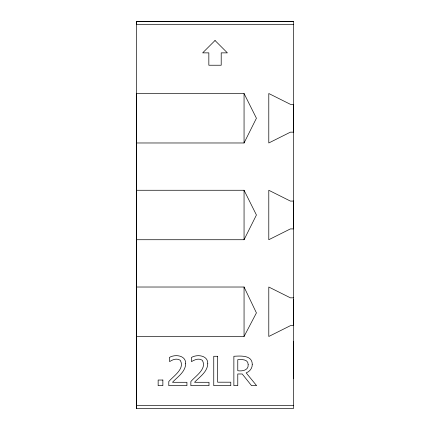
<?xml version="1.0" encoding="UTF-8"?>
<svg xmlns="http://www.w3.org/2000/svg" width="430" height="430" viewBox="0 0 430 430"><rect width="100%" height="100%" fill="white"/><g stroke="black" fill="none" stroke-linecap="round" stroke-linejoin="round"><path stroke-width="0.64" d="M136.53 21.5L136.487 408.5L293.513 408.5L293.513 21.5L136.53 21.5L136.487 24.725M136.504 408.5L136.509 93.514L244.057 93.514L256.42 118.245L244.057 142.975L136.509 142.975M293.513 299.382L293.518 325.66L290.422 325.66L268.788 336.475L268.788 287.02L290.422 297.839L293.513 297.834M136.477 344.065L136.487 341.576L136.487 378.669L136.493 376.185M136.52 239.725L244.057 239.725L256.42 214.995L244.057 190.264L136.52 190.264M136.525 336.475L244.057 336.475L256.42 312.9L244.057 287.02L136.525 287.02M136.487 21.624L293.513 21.624M136.53 24.58L293.513 24.58M136.504 405.409L293.513 405.409M136.471 355.325L136.498 364.925M244.057 93.514L244.057 142.975M244.057 190.264L244.057 239.725M244.057 287.02L244.057 336.475M136.487 148.071L136.487 185.169M136.487 244.826L136.487 281.919M293.529 364.919L293.513 378.669L293.513 341.576L293.529 364.919M293.518 201.079L293.513 228.905L290.422 228.905L268.788 239.725L268.788 190.264L290.422 201.084L293.518 201.079M293.513 104.334L293.513 132.155L290.422 132.155L268.788 142.975L268.788 93.514L290.422 104.334L293.513 104.334M185.701 363.758C185.384 371.977 177.579 376.857 172.478 382.291L186.926 382.291L186.926 385.667L168.786 385.667L168.786 381.539C173.591 375.885 185.185 368.838 180.234 360.265C176.956 357.943 172.597 359.534 169.613 361.625L169.399 357.438C175.171 353.981 186.029 355.277 185.701 363.758M207.771 363.758C207.448 371.977 199.649 376.857 194.543 382.291L208.996 382.291L208.996 385.667L190.855 385.667L190.855 381.539C195.655 375.885 207.255 368.838 202.304 360.265C198.95 357.841 194.58 359.722 191.468 361.625L191.468 357.438C197.257 354.024 208.12 355.304 207.771 363.758M252.259 364.248C252.442 368.171 249.766 371.579 246.164 372.875L256.624 385.667L251.55 385.667L242.235 373.982L237.774 373.982L237.774 385.667L233.866 385.667L233.866 356.276C240.198 355.916 252.211 354.868 252.259 364.248M248.174 364.543C248.739 370.407 242.149 371.412 237.774 370.724L237.774 359.63C241.526 359.373 248.352 359.158 248.174 364.543M215.022 40.501L202.659 52.868L208.84 52.868L208.84 65.231L221.203 65.231L221.203 52.868L227.384 52.868L215.022 40.501M217.661 356.276L213.753 356.276L213.753 385.667L230.786 385.667L230.786 382.195L217.661 382.195L217.661 356.276M162.862 380.039L158.149 380.039L158.149 385.667L162.862 385.667L162.862 380.039"/></g></svg>
